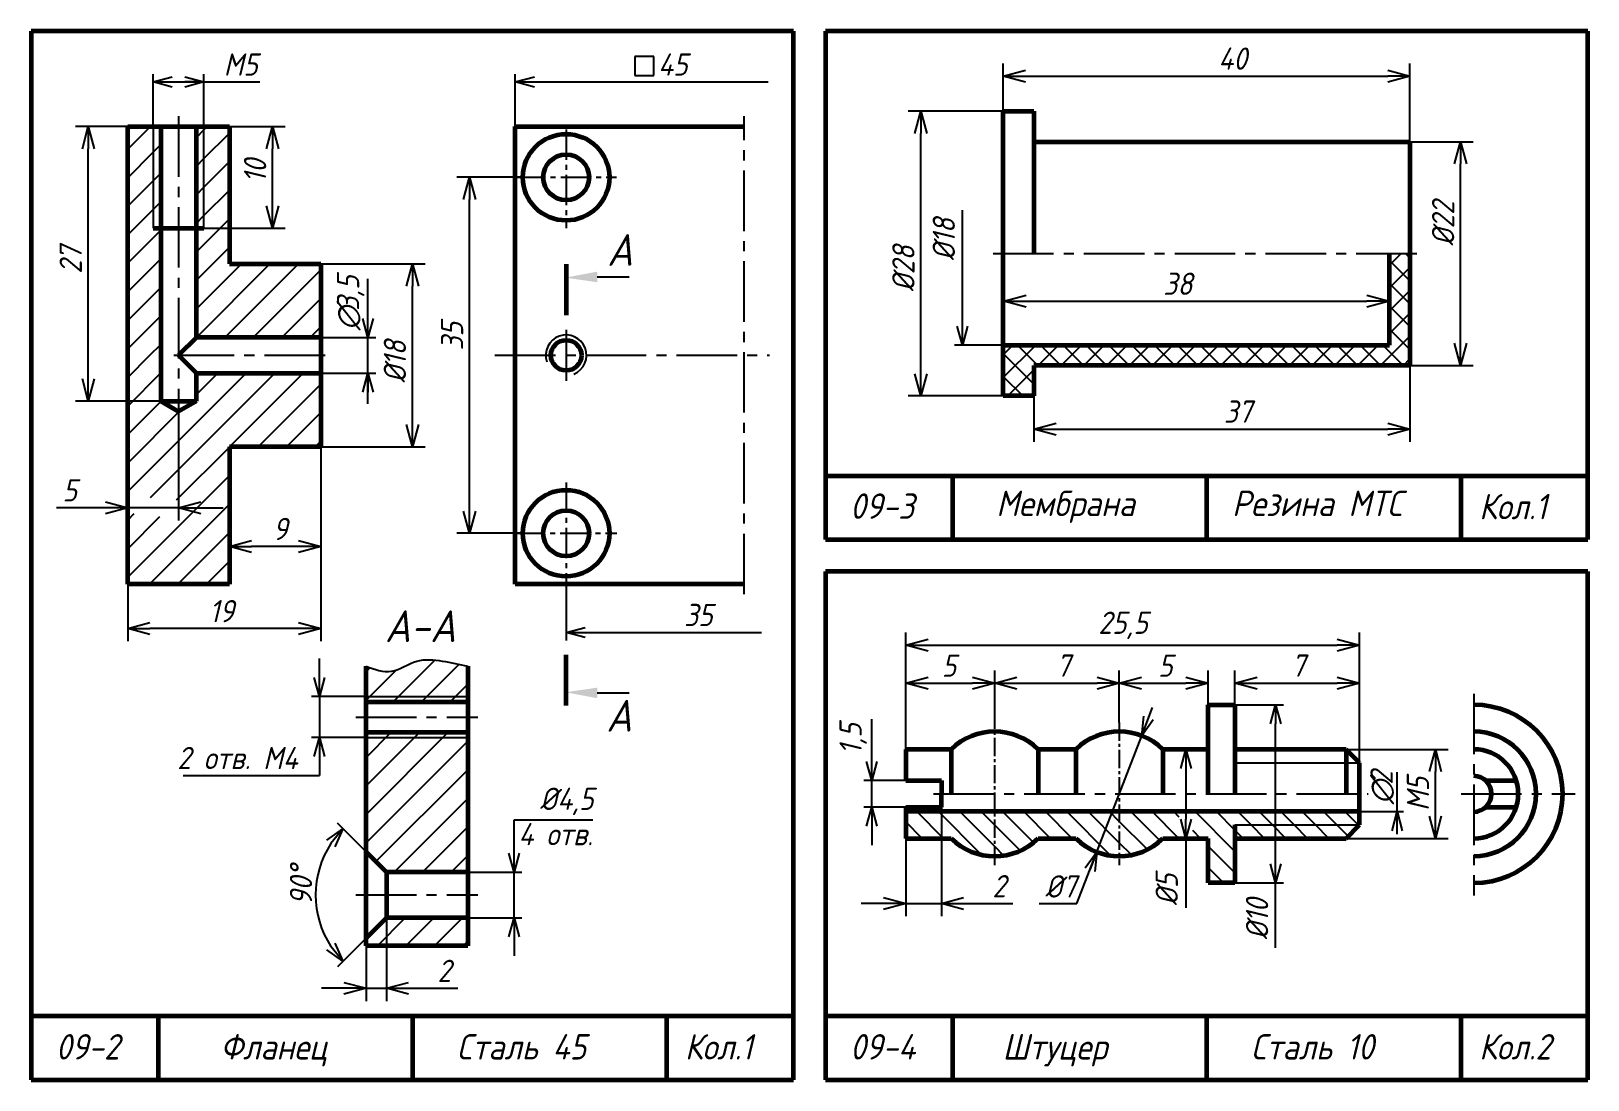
# Model space of a CAD drawing. Header units: millimetres. Extents: x -255 to 513, y 132 to 472.
# Drawn here: x -255 to -10, y 307 to 472 of the extents above; entities that cross this region are included whole.
import ezdxf

# ---------------------------------------------------------------- set-up
doc = ezdxf.new("R2010")
doc.units = ezdxf.units.MM
doc.header["$LTSCALE"] = 0.5
doc.linetypes.add('CENTER2', pattern=[28.575, 19.05, -3.175, 3.175, -3.175])
doc.linetypes.add('осевая2', pattern=[28.575, 19.05, -3.175, 3.175, -3.175])
doc.layers.get('Defpoints').update_dxf_attribs({"color": 5})
doc.styles.get("Standard").update_dxf_attribs({"font": 'isocpeui.ttf', "width": 0.9})
doc.dimstyles.new('Standart 1', dxfattribs={"dimtxt": 3.5, "dimasz": 3.5, "dimexe": 2, "dimexo": 0, "dimgap": 1, "dimtad": 1, "dimtoh": 1, "dimdec": 0, "dimtxsty": 'Standard', "dimblk": 'OPEN30', "dimcen": 2.5, "dimadec": 0, "dimazin": 0, "dimtfac": 1, "dimtdec": 0, "dimtmove": 0, "dimatfit": 3, "dimldrblk": 'DOTSMALL', "dimfxl": 0, "dimarcsym": 0})

# ---------------------------------------------------------------- blocks, each defined once
blk = doc.blocks.new('_Open30')
at = {"color": 0, "linetype": 'ByBlock', "lineweight": -2}
for p, q in [((-1, 0.268), (0, 0)), ((0, 0), (-1, -0.268)), ((0, 0), (-1, 0))]:
    blk.add_line(p, q, dxfattribs=at)
blk = doc.blocks.new('*D50')
at = {"color": 0, "lineweight": -2}
for p, q in [((-199.09, 332.49), (-199.09, 319.4)), ((-202.29, 328.09), (-202.29, 319.4)), ((-205.79, 321.4), (-209.29, 321.4)), ((-202.29, 321.4), (-199.09, 321.4)), ((-195.59, 321.4), (-187.86, 321.4))]:
    blk.add_line(p, q, dxfattribs=at)
at = {"layer": 'Defpoints', "color": 0}
for p in [(-199.09, 332.49), (-202.29, 328.09), (-199.09, 321.4)]:
    blk.add_point(p, dxfattribs=at)
at = {"color": 0, "lineweight": -2, "xscale": 3.5, "yscale": 3.5, "zscale": 3.5}
blk.add_blockref('_Open30', (-202.29, 321.4), dxfattribs=at)
at = {"color": 0, "lineweight": -2, "xscale": 3.5, "yscale": 3.5, "zscale": 3.5, "rotation": 180}
blk.add_blockref('_Open30', (-199.09, 321.4), dxfattribs=at)
at = {"color": 0, "lineweight": -3, "insert": (-189.97, 324.15), "char_height": 3.5, "attachment_point": 5}
blk.add_mtext('2', dxfattribs=at)
blk = doc.blocks.new('_DotSmall')
at = {"color": 0, "linetype": 'ByBlock', "const_width": 0.5}
blk.add_lwpolyline([(-0.0625, 0, 1), (0.0625, 0, 1)], format="xyb", close=True, dxfattribs=at)
blk = doc.blocks.new('*D51')
at = {"color": 0, "lineweight": -2}
for p, q in [((-177.6, 449), (-188, 449)), ((-186, 396.5), (-186, 445.5)), ((-177.6, 393), (-188, 393))]:
    blk.add_line(p, q, dxfattribs=at)
at = {"layer": 'Defpoints', "color": 0}
for p in [(-186, 449), (-177.6, 449), (-177.6, 393)]:
    blk.add_point(p, dxfattribs=at)
at = {"color": 0, "lineweight": -2, "xscale": 3.5, "yscale": 3.5, "zscale": 3.5}
for p, rotation in [((-186, 449), 90), ((-186, 393), 270)]:
    blk.add_blockref('_Open30', p, dxfattribs=dict(at, rotation=rotation))
at = {"color": 0, "lineweight": -3, "insert": (-188.75, 424), "char_height": 3.5, "attachment_point": 5, "rotation": 90}
blk.add_mtext('35', dxfattribs=at)
blk = doc.blocks.new('*D52')
at = {"color": 0, "lineweight": -2}
for p, q in [((-223.8, 457), (-215, 457)), ((-217, 444.5), (-217, 453.5)), ((-228, 441), (-215, 441))]:
    blk.add_line(p, q, dxfattribs=at)
at = {"layer": 'Defpoints', "color": 0}
for p in [(-223.8, 457), (-217, 457), (-228, 441)]:
    blk.add_point(p, dxfattribs=at)
at = {"color": 0, "lineweight": -2, "xscale": 3.5, "yscale": 3.5, "zscale": 3.5}
for p, rotation in [((-217, 457), 90), ((-217, 441), 270)]:
    blk.add_blockref('_Open30', p, dxfattribs=dict(at, rotation=rotation))
at = {"color": 0, "lineweight": -3, "insert": (-219.75, 450), "char_height": 3.5, "attachment_point": 5, "rotation": 90}
blk.add_mtext('10', dxfattribs=at)
blk = doc.blocks.new('*D53')
at = {"color": 0, "lineweight": -2}
for p, q in [((-239.8, 457), (-248, 457)), ((-246, 417.3), (-246, 453.5)), ((-234.6, 413.8), (-248, 413.8))]:
    blk.add_line(p, q, dxfattribs=at)
at = {"layer": 'Defpoints', "color": 0}
for p in [(-246, 457), (-239.8, 457), (-234.6, 413.8)]:
    blk.add_point(p, dxfattribs=at)
at = {"color": 0, "lineweight": -2, "xscale": 3.5, "yscale": 3.5, "zscale": 3.5}
for p, rotation in [((-246, 457), 90), ((-246, 413.8), 270)]:
    blk.add_blockref('_Open30', p, dxfattribs=dict(at, rotation=rotation))
at = {"color": 0, "lineweight": -3, "insert": (-248.77, 436), "char_height": 3.5, "attachment_point": 5, "rotation": 90}
blk.add_mtext('27', dxfattribs=at)
blk = doc.blocks.new('*D54')
at = {"color": 0, "lineweight": -2}
for p, q in [((-209.4, 435.4), (-193, 435.4)), ((-195, 410.1), (-195, 431.9)), ((-209.4, 406.6), (-193, 406.6))]:
    blk.add_line(p, q, dxfattribs=at)
at = {"layer": 'Defpoints', "color": 0}
for p in [(-209.4, 435.4), (-195, 435.4), (-209.4, 406.6)]:
    blk.add_point(p, dxfattribs=at)
at = {"color": 0, "lineweight": -2, "xscale": 3.5, "yscale": 3.5, "zscale": 3.5}
for p, rotation in [((-195, 435.4), 90), ((-195, 406.6), 270)]:
    blk.add_blockref('_Open30', p, dxfattribs=dict(at, rotation=rotation))
at = {"color": 0, "lineweight": -3, "insert": (-197.75, 420), "char_height": 3.5, "attachment_point": 5, "rotation": 90}
blk.add_mtext('%%c18', dxfattribs=at)
blk = doc.blocks.new('*D55')
at = {"color": 0, "lineweight": -2}
for p, q in [((-239.8, 421), (-239.8, 395)), ((-231.8, 410.6), (-231.8, 395)), ((-243.3, 397), (-251.01, 397)), ((-231.8, 397), (-239.8, 397)), ((-228.3, 397), (-224.8, 397))]:
    blk.add_line(p, q, dxfattribs=at)
at = {"layer": 'Defpoints', "color": 0}
for p in [(-239.8, 421), (-231.8, 410.6), (-239.8, 397)]:
    blk.add_point(p, dxfattribs=at)
at = {"color": 0, "lineweight": -2, "xscale": 3.5, "yscale": 3.5, "zscale": 3.5}
blk.add_blockref('_Open30', (-239.8, 397), dxfattribs=at)
at = {"color": 0, "lineweight": -2, "xscale": 3.5, "yscale": 3.5, "zscale": 3.5, "rotation": 180}
blk.add_blockref('_Open30', (-231.8, 397), dxfattribs=at)
at = {"color": 0, "lineweight": -3, "insert": (-248.91, 399.75), "char_height": 3.5, "attachment_point": 5}
blk.add_mtext('5', dxfattribs=at)
blk = doc.blocks.new('*D56')
at = {"color": 0, "lineweight": -2}
for p, q in [((-209.4, 406.6), (-209.4, 388.93)), ((-223.8, 390.93), (-223.8, 392.93)), ((-212.9, 390.93), (-220.3, 390.93))]:
    blk.add_line(p, q, dxfattribs=at)
at = {"layer": 'Defpoints', "color": 0}
for p in [(-209.4, 406.6), (-223.8, 390.93), (-223.8, 390.93)]:
    blk.add_point(p, dxfattribs=at)
at = {"color": 0, "lineweight": -2, "xscale": 3.5, "yscale": 3.5, "zscale": 3.5, "rotation": 180}
blk.add_blockref('_Open30', (-223.8, 390.93), dxfattribs=at)
at = {"color": 0, "lineweight": -2, "xscale": 3.5, "yscale": 3.5, "zscale": 3.5}
blk.add_blockref('_Open30', (-209.4, 390.93), dxfattribs=at)
at = {"color": 0, "lineweight": -3, "insert": (-215.8, 393.68), "char_height": 3.5, "attachment_point": 5}
blk.add_mtext('9', dxfattribs=at)
blk = doc.blocks.new('*D57')
at = {"color": 0, "lineweight": -2}
for p, q in [((-209.4, 395.75), (-209.4, 376)), ((-239.8, 385), (-239.8, 376)), ((-212.9, 378), (-236.3, 378))]:
    blk.add_line(p, q, dxfattribs=at)
at = {"layer": 'Defpoints', "color": 0}
for p in [(-209.4, 395.75), (-239.8, 385), (-239.8, 378)]:
    blk.add_point(p, dxfattribs=at)
at = {"color": 0, "lineweight": -2, "xscale": 3.5, "yscale": 3.5, "zscale": 3.5, "rotation": 180}
blk.add_blockref('_Open30', (-239.8, 378), dxfattribs=at)
at = {"color": 0, "lineweight": -2, "xscale": 3.5, "yscale": 3.5, "zscale": 3.5}
blk.add_blockref('_Open30', (-209.4, 378), dxfattribs=at)
at = {"color": 0, "lineweight": -3, "insert": (-225, 380.75), "char_height": 3.5, "attachment_point": 5}
blk.add_mtext('19', dxfattribs=at)
blk = doc.blocks.new('*D58')
at = {"color": 0, "lineweight": -2}
for p, q in [((-102, 459.4), (-116.97, 459.4)), ((-114.97, 418.1), (-114.97, 455.9)), ((-102, 414.6), (-116.97, 414.6))]:
    blk.add_line(p, q, dxfattribs=at)
at = {"layer": 'Defpoints', "color": 0}
for p in [(-114.97, 459.4), (-102, 459.4), (-102, 414.6)]:
    blk.add_point(p, dxfattribs=at)
at = {"color": 0, "lineweight": -2, "xscale": 3.5, "yscale": 3.5, "zscale": 3.5}
for p, rotation in [((-114.97, 459.4), 90), ((-114.97, 414.6), 270)]:
    blk.add_blockref('_Open30', p, dxfattribs=dict(at, rotation=rotation))
at = {"color": 0, "lineweight": -3, "insert": (-117.72, 434.65), "char_height": 3.5, "attachment_point": 5, "rotation": 90}
blk.add_mtext('%%c28', dxfattribs=at)
blk = doc.blocks.new('*D59')
at = {"color": 0, "lineweight": -2}
for p, q in [((-102, 459.4), (-102, 466.93)), ((-38, 454.6), (-38, 466.93)), ((-98.5, 464.93), (-41.5, 464.93))]:
    blk.add_line(p, q, dxfattribs=at)
at = {"layer": 'Defpoints', "color": 0}
for p in [(-38, 464.93), (-102, 459.4), (-38, 454.6)]:
    blk.add_point(p, dxfattribs=at)
at = {"color": 0, "lineweight": -2, "xscale": 3.5, "yscale": 3.5, "zscale": 3.5, "rotation": 180}
blk.add_blockref('_Open30', (-102, 464.93), dxfattribs=at)
at = {"color": 0, "lineweight": -2, "xscale": 3.5, "yscale": 3.5, "zscale": 3.5}
blk.add_blockref('_Open30', (-38, 464.93), dxfattribs=at)
at = {"color": 0, "lineweight": -3, "insert": (-65.9, 467.68), "char_height": 3.5, "attachment_point": 5}
blk.add_mtext('40', dxfattribs=at)
blk = doc.blocks.new('*D60')
at = {"color": 0, "lineweight": -2}
for p, q in [((-38, 454.6), (-28.03, 454.6)), ((-30.03, 422.9), (-30.03, 451.1)), ((-38, 419.4), (-28.03, 419.4))]:
    blk.add_line(p, q, dxfattribs=at)
at = {"layer": 'Defpoints', "color": 0}
for p in [(-38, 454.6), (-30.03, 454.6), (-38, 419.4)]:
    blk.add_point(p, dxfattribs=at)
at = {"color": 0, "lineweight": -2, "xscale": 3.5, "yscale": 3.5, "zscale": 3.5}
for p, rotation in [((-30.03, 454.6), 90), ((-30.03, 419.4), 270)]:
    blk.add_blockref('_Open30', p, dxfattribs=dict(at, rotation=rotation))
at = {"color": 0, "lineweight": -3, "insert": (-32.78, 441.74), "char_height": 3.5, "attachment_point": 5, "rotation": 90}
blk.add_mtext('%%c22', dxfattribs=at)
blk = doc.blocks.new('*D61')
at = {"color": 0, "lineweight": -2}
for p, q in [((-101.9, 430.35), (-101.9, 427.51)), ((-98.4, 429.51), (-44.79, 429.51)), ((-41.29, 430.35), (-41.29, 427.51))]:
    blk.add_line(p, q, dxfattribs=at)
at = {"layer": 'Defpoints', "color": 0}
for p in [(-101.9, 430.35), (-41.29, 430.35), (-41.29, 429.51)]:
    blk.add_point(p, dxfattribs=at)
at = {"color": 0, "lineweight": -2, "xscale": 3.5, "yscale": 3.5, "zscale": 3.5, "rotation": 180}
blk.add_blockref('_Open30', (-101.9, 429.51), dxfattribs=at)
at = {"color": 0, "lineweight": -2, "xscale": 3.5, "yscale": 3.5, "zscale": 3.5}
blk.add_blockref('_Open30', (-41.29, 429.51), dxfattribs=at)
at = {"color": 0, "lineweight": -3, "insert": (-74.52, 432.26), "char_height": 3.5, "attachment_point": 5}
blk.add_mtext('38', dxfattribs=at)
blk = doc.blocks.new('*D62')
at = {"color": 0, "lineweight": -2}
for p, q in [((-38, 419.4), (-38, 407.37)), ((-97.2, 414.6), (-97.2, 407.37)), ((-93.7, 409.37), (-41.5, 409.37))]:
    blk.add_line(p, q, dxfattribs=at)
at = {"layer": 'Defpoints', "color": 0}
for p in [(-38, 419.4), (-97.2, 414.6), (-38, 409.37)]:
    blk.add_point(p, dxfattribs=at)
at = {"color": 0, "lineweight": -2, "xscale": 3.5, "yscale": 3.5, "zscale": 3.5, "rotation": 180}
blk.add_blockref('_Open30', (-97.2, 409.37), dxfattribs=at)
at = {"color": 0, "lineweight": -2, "xscale": 3.5, "yscale": 3.5, "zscale": 3.5}
blk.add_blockref('_Open30', (-38, 409.37), dxfattribs=at)
at = {"color": 0, "lineweight": -3, "insert": (-65.07, 412.14), "char_height": 3.5, "attachment_point": 5}
blk.add_mtext('37', dxfattribs=at)
blk = doc.blocks.new('*D63')
at = {"color": 0, "lineweight": -2}
for p, q in [((-117.35, 359), (-117.35, 371.41)), ((-103.35, 363.2), (-103.35, 371.41)), ((-113.85, 369.41), (-106.85, 369.41))]:
    blk.add_line(p, q, dxfattribs=at)
at = {"layer": 'Defpoints', "color": 0}
for p in [(-103.35, 369.41), (-103.35, 363.2), (-117.35, 359)]:
    blk.add_point(p, dxfattribs=at)
at = {"color": 0, "lineweight": -2, "xscale": 3.5, "yscale": 3.5, "zscale": 3.5, "rotation": 180}
blk.add_blockref('_Open30', (-117.35, 369.41), dxfattribs=at)
at = {"color": 0, "lineweight": -2, "xscale": 3.5, "yscale": 3.5, "zscale": 3.5}
blk.add_blockref('_Open30', (-103.35, 369.41), dxfattribs=at)
at = {"color": 0, "lineweight": -3, "insert": (-110.55, 372.16), "char_height": 3.5, "attachment_point": 5}
blk.add_mtext('5', dxfattribs=at)
blk = doc.blocks.new('*D64')
at = {"color": 0, "lineweight": -2}
for p, q in [((-103.35, 369.41), (-103.35, 371.41)), ((-83.75, 363.2), (-83.75, 371.41)), ((-99.85, 369.41), (-87.25, 369.41))]:
    blk.add_line(p, q, dxfattribs=at)
at = {"layer": 'Defpoints', "color": 0}
for p in [(-103.35, 369.41), (-83.75, 369.41), (-83.75, 363.2)]:
    blk.add_point(p, dxfattribs=at)
at = {"color": 0, "lineweight": -2, "xscale": 3.5, "yscale": 3.5, "zscale": 3.5, "rotation": 180}
blk.add_blockref('_Open30', (-103.35, 369.41), dxfattribs=at)
at = {"color": 0, "lineweight": -2, "xscale": 3.5, "yscale": 3.5, "zscale": 3.5}
blk.add_blockref('_Open30', (-83.75, 369.41), dxfattribs=at)
at = {"color": 0, "lineweight": -3, "insert": (-92.55, 372.18), "char_height": 3.5, "attachment_point": 5}
blk.add_mtext('7', dxfattribs=at)
blk = doc.blocks.new('*D65')
at = {"color": 0, "lineweight": -2}
for p, q in [((-83.75, 369.41), (-83.75, 371.41)), ((-69.75, 366), (-69.75, 371.41)), ((-80.25, 369.41), (-73.25, 369.41))]:
    blk.add_line(p, q, dxfattribs=at)
at = {"layer": 'Defpoints', "color": 0}
for p in [(-83.75, 369.41), (-69.75, 369.41), (-69.75, 366)]:
    blk.add_point(p, dxfattribs=at)
at = {"color": 0, "lineweight": -2, "xscale": 3.5, "yscale": 3.5, "zscale": 3.5, "rotation": 180}
blk.add_blockref('_Open30', (-83.75, 369.41), dxfattribs=at)
at = {"color": 0, "lineweight": -2, "xscale": 3.5, "yscale": 3.5, "zscale": 3.5}
blk.add_blockref('_Open30', (-69.75, 369.41), dxfattribs=at)
at = {"color": 0, "lineweight": -3, "insert": (-76.49, 372.16), "char_height": 3.5, "attachment_point": 5}
blk.add_mtext('5', dxfattribs=at)
blk = doc.blocks.new('*D66')
at = {"color": 0, "lineweight": -2}
for p, q in [((-111.75, 349.9), (-111.75, 332.73)), ((-117.35, 345), (-117.35, 332.73)), ((-120.85, 334.73), (-124.35, 334.73)), ((-117.35, 334.73), (-111.75, 334.73)), ((-108.25, 334.73), (-100.52, 334.73))]:
    blk.add_line(p, q, dxfattribs=at)
at = {"layer": 'Defpoints', "color": 0}
for p in [(-111.75, 349.9), (-117.35, 345), (-111.75, 334.73)]:
    blk.add_point(p, dxfattribs=at)
at = {"color": 0, "lineweight": -2, "xscale": 3.5, "yscale": 3.5, "zscale": 3.5}
blk.add_blockref('_Open30', (-117.35, 334.73), dxfattribs=at)
at = {"color": 0, "lineweight": -2, "xscale": 3.5, "yscale": 3.5, "zscale": 3.5, "rotation": 180}
blk.add_blockref('_Open30', (-111.75, 334.73), dxfattribs=at)
at = {"color": 0, "lineweight": -3, "insert": (-102.64, 337.48), "char_height": 3.5, "attachment_point": 5}
blk.add_mtext('2', dxfattribs=at)
blk = doc.blocks.new('*D67')
at = {"color": 0, "lineweight": -2}
for p, q in [((-117.35, 370.66), (-117.35, 377.41)), ((-45.95, 356.9), (-45.95, 377.41)), ((-113.85, 375.41), (-49.45, 375.41))]:
    blk.add_line(p, q, dxfattribs=at)
at = {"layer": 'Defpoints', "color": 0}
for p in [(-45.95, 375.41), (-117.35, 370.66), (-45.95, 356.9)]:
    blk.add_point(p, dxfattribs=at)
at = {"color": 0, "lineweight": -2, "xscale": 3.5, "yscale": 3.5, "zscale": 3.5, "rotation": 180}
blk.add_blockref('_Open30', (-117.35, 375.41), dxfattribs=at)
at = {"color": 0, "lineweight": -2, "xscale": 3.5, "yscale": 3.5, "zscale": 3.5}
blk.add_blockref('_Open30', (-45.95, 375.41), dxfattribs=at)
at = {"color": 0, "lineweight": -3, "insert": (-83.14, 378.51), "char_height": 3.5, "attachment_point": 5}
blk.add_mtext('25,5', dxfattribs=at)
blk = doc.blocks.new('*D68')
at = {"color": 0, "lineweight": -2}
for p, q in [((-65.55, 366), (-65.55, 371.41)), ((-45.95, 356.9), (-45.95, 371.41)), ((-62.05, 369.41), (-49.45, 369.41))]:
    blk.add_line(p, q, dxfattribs=at)
at = {"layer": 'Defpoints', "color": 0}
for p in [(-45.95, 369.41), (-65.55, 366), (-45.95, 356.9)]:
    blk.add_point(p, dxfattribs=at)
at = {"color": 0, "lineweight": -2, "xscale": 3.5, "yscale": 3.5, "zscale": 3.5, "rotation": 180}
blk.add_blockref('_Open30', (-65.55, 369.41), dxfattribs=at)
at = {"color": 0, "lineweight": -2, "xscale": 3.5, "yscale": 3.5, "zscale": 3.5}
blk.add_blockref('_Open30', (-45.95, 369.41), dxfattribs=at)
at = {"color": 0, "lineweight": -3, "insert": (-55.57, 372.18), "char_height": 3.5, "attachment_point": 5}
blk.add_mtext('7', dxfattribs=at)
blk = doc.blocks.new('*D69')
at = {"color": 0, "lineweight": -2}
for p, q in [((-48.05, 359), (-32, 359)), ((-34, 348.5), (-34, 355.5)), ((-48.05, 345), (-32, 345))]:
    blk.add_line(p, q, dxfattribs=at)
at = {"layer": 'Defpoints', "color": 0}
for p in [(-48.05, 359), (-34, 359), (-48.05, 345)]:
    blk.add_point(p, dxfattribs=at)
at = {"color": 0, "lineweight": -2, "xscale": 3.5, "yscale": 3.5, "zscale": 3.5}
for p, rotation in [((-34, 359), 90), ((-34, 345), 270)]:
    blk.add_blockref('_Open30', p, dxfattribs=dict(at, rotation=rotation))
at = {"color": 0, "lineweight": -3, "insert": (-36.75, 352), "char_height": 3.5, "attachment_point": 5, "rotation": 90}
blk.add_mtext('M5', dxfattribs=at)

msp = doc.modelspace()

# ---------------------------------------------------------------- hatches: boundary and pattern name
at = {"lineweight": -3}
h = msp.add_hatch(dxfattribs=at)
h.set_pattern_fill('ANSI37', scale=0.8, style=0)
h.set_pattern_definition([(45, (-242, 317), (-1.79605, 1.79605), []), (135, (-242, 317), (-1.79605, -1.79605), [])])
h.paths.add_polyline_path([(-38, 437), (-41.2, 437), (-41.2, 422.6), (-102, 422.6), (-102, 414.6), (-97.2, 414.6), (-97.2, 419.4), (-38, 419.4)])
h = msp.add_hatch(dxfattribs=at)
h.set_pattern_fill('ANSI31', style=0)
h.set_pattern_definition([(45, (-279.5674, 284.9548), (-2.245064, 2.245064), [])])
edge = h.paths.add_edge_path()
edge.add_spline(control_points=[(-186.29, 372.09), (-187.61, 372.38), (-190.22, 372.95), (-194.5, 373.41), (-198.14, 370.56), (-200.93, 371.59), (-202.29, 372.09)], knot_values=[0, 0, 0, 0, 4.079216, 8.079216, 12.387347, 16.466563, 16.466563, 16.466563, 16.466563], degree=3, periodic=0)
edge.add_line((-202.29, 372.09), (-202.29, 367.29))
edge.add_line((-202.29, 367.29), (-186.29, 367.29))
edge.add_line((-186.29, 367.29), (-186.29, 372.09))
h.paths.add_polyline_path([(-186.29, 366.49), (-186.29, 367.29), (-202.29, 367.29), (-202.29, 366.49)])
h.paths.add_polyline_path([(-186.29, 360.89), (-186.29, 361.69), (-202.29, 361.69), (-202.29, 360.89)])
h.paths.add_polyline_path([(-202.29, 342.89), (-199.09, 339.69), (-186.29, 339.69), (-186.29, 360.89), (-202.29, 360.89)])
h.paths.add_polyline_path([(-186.29, 328.09), (-186.29, 332.49), (-199.09, 332.49), (-202.29, 329.29), (-202.29, 328.09)])

# ---------------------------------------------------------------- linework, layer by layer
at = {"color": 7, "lineweight": 60}
for p, q in [((-135, 472), (-255, 472)), ((-255, 472), (-255, 307)), ((-135, 307), (-135, 472)), ((-10, 472), (-130, 472)), ((-130, 472), (-130, 392)), ((-10, 392), (-10, 472)), ((-102, 414.6), (-102, 459.4)), ((-102, 459.4), (-97.2, 459.4)), ((-97.2, 459.4), (-97.2, 437)), ((-239.8, 421), (-239.8, 457)), ((-239.8, 457), (-231.8, 457)), ((-234.6, 457), (-234.6, 413.8)), ((-231.8, 457), (-223.8, 457)), ((-229, 423.8), (-229, 457)), ((-223.8, 457), (-223.8, 435.4)), ((-178.8, 385), (-178.8, 457)), ((-178.8, 457), (-142.8, 457)), ((-97.2, 454.6), (-38, 454.6)), ((-38, 454.6), (-38, 419.4)), ((-235.8, 441), (-227.8, 441)), ((-41.2, 422.6), (-41.2, 437)), ((-223.8, 435.4), (-209.4, 435.4)), ((-209.4, 435.4), (-209.4, 406.6)), ((-170.8, 435.32), (-170.8, 427.32)), ((-229, 423.8), (-231.8, 421)), ((-209.4, 423.8), (-229, 423.8)), ((-102, 422.6), (-41.2, 422.6)), ((-239.8, 385), (-239.8, 421)), ((-231.8, 421), (-229, 418.2)), ((-38, 419.4), (-97.2, 419.4)), ((-97.2, 419.4), (-97.2, 414.6)), ((-229, 413.8), (-229, 418.2)), ((-229, 418.2), (-209.4, 418.2)), ((-97.2, 414.6), (-102, 414.6)), ((-234.6, 413.8), (-229, 413.8)), ((-234.6, 413.8), (-231.8, 412.18)), ((-229, 413.8), (-231.8, 412.18)), ((-209.4, 406.6), (-223.8, 406.6)), ((-223.8, 406.6), (-223.8, 385)), ((-10, 402), (-130, 402)), ((-110, 402), (-110, 392)), ((-70, 402), (-70, 392)), ((-30, 402), (-30, 392)), ((-130, 392), (-10, 392)), ((-223.8, 385), (-239.8, 385)), ((-142.8, 385), (-178.8, 385)), ((-10, 387), (-130, 387)), ((-130, 387), (-130, 307)), ((-10, 307), (-10, 387)), ((-170.8, 365.88), (-170.8, 373.89)), ((-202.29, 328.09), (-202.29, 372.09)), ((-186.29, 372.09), (-186.29, 328.09)), ((-202.29, 366.49), (-186.29, 366.49)), ((-69.75, 366), (-65.55, 366)), ((-69.75, 352), (-69.75, 366)), ((-65.55, 366), (-65.55, 352)), ((-202.29, 361.69), (-186.29, 361.69)), ((-117.35, 359), (-117.35, 354.1)), ((-110.21, 359), (-117.35, 359)), ((-110.21, 359), (-110.21, 352)), ((-90.61, 359), (-96.49, 359)), ((-96.49, 359), (-96.49, 352)), ((-90.61, 359), (-90.61, 352)), ((-69.75, 359), (-76.89, 359)), ((-76.89, 359), (-76.89, 352)), ((-48.05, 359), (-65.55, 359)), ((-45.95, 356.9), (-48.05, 359)), ((-48.05, 359), (-48.05, 352)), ((-45.95, 347.1), (-45.95, 356.9)), ((-117.35, 354.1), (-111.75, 354.1)), ((-111.75, 354.1), (-111.75, 352)), ((-26.09, 354.1), (-21.28, 354.1)), ((-111.75, 349.9), (-111.75, 352)), ((-117.35, 349.9), (-111.75, 349.9)), ((-117.35, 349.9), (-117.35, 345)), ((-45.95, 349.2), (-117.35, 349.2)), ((-26.09, 349.9), (-21.28, 349.9)), ((-65.55, 347.1), (-65.55, 338)), ((-48.05, 345), (-45.95, 347.1)), ((-117.35, 345), (-110.21, 345)), ((-96.49, 345), (-90.61, 345)), ((-76.89, 345), (-69.75, 345)), ((-69.75, 338), (-69.75, 345)), ((-65.55, 345), (-48.05, 345)), ((-199.09, 339.69), (-202.29, 342.89)), ((-186.29, 339.69), (-199.09, 339.69)), ((-199.09, 339.69), (-199.09, 332.49)), ((-65.55, 338), (-69.75, 338)), ((-199.09, 332.49), (-202.29, 329.29)), ((-186.29, 332.49), (-199.09, 332.49)), ((-186.29, 328.09), (-202.29, 328.09)), ((-135, 317), (-255, 317)), ((-255, 317), (-255, 307)), ((-235, 317), (-235, 307)), ((-195, 317), (-195, 307)), ((-155, 317), (-155, 307)), ((-10, 317), (-130, 317)), ((-130, 317), (-130, 307)), ((-110, 317), (-110, 307)), ((-70, 317), (-70, 307)), ((-30, 317), (-30, 307)), ((-255, 307), (-135, 307)), ((-130, 307), (-10, 307))]:
    msp.add_line(p, q, dxfattribs=at)
at = {"color": 7, "lineweight": -3}
for p, q in [((-160, 468), (-160, 465)), ((-157, 468), (-160, 468)), ((-157, 465), (-157, 468)), ((-235.8, 457), (-235.8, 465.25)), ((-232.8, 464), (-219, 464)), ((-227.8, 457), (-227.8, 465.25)), ((-178.8, 457), (-178.8, 465.25)), ((-175.8, 464), (-139, 464)), ((-160, 465), (-157, 465)), ((-239.8, 453.43), (-236.23, 457)), ((-235.8, 457), (-235.8, 441)), ((-229, 455.25), (-227.8, 456.45)), ((-227.8, 441), (-227.8, 457)), ((-227.8, 456.45), (-227.25, 457)), ((-227.8, 451.96), (-223.8, 455.96)), ((-235.8, 452.94), (-234.6, 454.14)), ((-239.8, 448.94), (-235.8, 452.94)), ((-229, 450.76), (-227.8, 451.96)), ((-227.8, 447.47), (-223.8, 451.47)), ((-239.8, 444.45), (-235.8, 448.45)), ((-235.8, 448.45), (-234.6, 449.65)), ((-229, 446.27), (-227.8, 447.47)), ((-227.8, 442.98), (-223.8, 446.98)), ((-239.8, 439.96), (-235.8, 443.96)), ((-235.8, 443.96), (-234.6, 445.16)), ((-108.44, 425.6), (-108.44, 443.82)), ((-229, 441.78), (-227.8, 442.98)), ((-229, 437.29), (-223.8, 442.49)), ((-239.8, 435.47), (-234.6, 440.67)), ((-239.8, 430.98), (-234.6, 436.18)), ((-229, 432.8), (-223.8, 438)), ((-229, 428.31), (-221.91, 435.4)), ((-229, 423.82), (-217.42, 435.4)), ((-224.53, 423.8), (-212.93, 435.4)), ((-220.04, 423.8), (-209.4, 434.44)), ((-239.8, 426.49), (-234.6, 431.69)), ((-202, 413.37), (-202, 433.04)), ((-165.9, 433.32), (-160.9, 433.32)), ((-215.55, 423.8), (-209.4, 429.95)), ((-239.8, 422), (-234.6, 427.2)), ((-211.06, 423.8), (-209.4, 425.46)), ((-236.31, 421), (-234.6, 422.71)), ((-209.4, 423.8), (-200.75, 423.8)), ((-102, 422.6), (-109.69, 422.6)), ((-239.8, 417.51), (-236.31, 421)), ((-239.8, 413.02), (-234.6, 418.22)), ((-239.8, 399.55), (-221.15, 418.2)), ((-236.24, 398.63), (-216.66, 418.2)), ((-229, 414.84), (-225.64, 418.2)), ((-223.77, 406.6), (-212.17, 418.2)), ((-209.4, 418.2), (-200.75, 418.2)), ((-219.28, 406.6), (-209.4, 416.48)), ((-239.8, 408.53), (-234.56, 413.78)), ((-239.8, 404.04), (-231.47, 412.38)), ((-214.79, 406.6), (-209.4, 411.99)), ((-210.3, 406.6), (-209.4, 407.5)), ((-232.13, 398.24), (-223.8, 406.57)), ((-239.8, 386.08), (-223.8, 402.08)), ((-130, 402), (-130, 392)), ((-236.39, 385), (-223.8, 397.59)), ((-239.8, 395.06), (-238.77, 396.09)), ((-239.8, 390.57), (-234.74, 395.63)), ((-231.9, 385), (-223.8, 393.1)), ((-227.41, 385), (-223.8, 388.61)), ((-170.8, 385), (-170.8, 376.14)), ((-167.8, 377.39), (-140.07, 377.39)), ((-209.63, 370.29), (-209.63, 373.29)), ((-165.9, 367.88), (-160.9, 367.88)), ((-202.29, 367.29), (-210.88, 367.29)), ((-209.63, 367.29), (-209.63, 360.89)), ((-202.29, 367.29), (-186.29, 367.29)), ((-65.55, 366), (-57.89, 366)), ((-122.71, 357.1), (-122.71, 363.74)), ((-59.14, 341), (-59.14, 363)), ((-45.95, 356.9), (-45.95, 364.85)), ((-202.29, 360.89), (-210.88, 360.89)), ((-202.29, 360.89), (-186.29, 360.89)), ((-90.42, 334.73), (-80.22, 361.14)), ((-209.63, 357.89), (-209.63, 354.89)), ((-73.25, 356), (-73.25, 348)), ((-65.55, 356.9), (-45.95, 356.9)), ((-40, 345.66), (-40, 355.4)), ((-231.05, 354.89), (-209.63, 354.89)), ((-117.35, 354.1), (-123.96, 354.1)), ((-122.71, 349.9), (-122.71, 354.1)), ((-179, 332.49), (-179, 347.9)), ((-179, 347.9), (-166.6, 347.9)), ((-117.35, 349.9), (-123.96, 349.9)), ((-111.39, 345), (-115.59, 349.2)), ((-105.45, 342.43), (-112.22, 349.2)), ((-103.35, 343.7), (-108.85, 349.2)), ((-103.35, 347.07), (-105.49, 349.2)), ((-97.25, 344.33), (-102.12, 349.2)), ((-94.55, 345), (-98.75, 349.2)), ((-91.18, 345), (-95.38, 349.2)), ((-85.11, 342.29), (-92.02, 349.2)), ((-83.75, 344.3), (-88.65, 349.2)), ((-83.75, 347.67), (-85.28, 349.2)), ((-77.32, 344.61), (-81.91, 349.2)), ((-74.35, 345), (-78.55, 349.2)), ((-74.33, 348.35), (-75.18, 349.2)), ((-65.55, 342.94), (-71.81, 349.2)), ((-65.55, 346.31), (-68.44, 349.2)), ((-62.98, 347.1), (-65.08, 349.2)), ((-59.61, 347.1), (-61.71, 349.2)), ((-56.24, 347.1), (-58.34, 349.2)), ((-52.87, 347.1), (-54.97, 349.2)), ((-49.51, 347.1), (-51.61, 349.2)), ((-46.14, 347.1), (-48.24, 349.2)), ((-45.95, 349.2), (-39, 349.2)), ((-202.29, 342.89), (-206.8, 347.4)), ((-122.71, 346.9), (-122.71, 343.9)), ((-114.76, 345), (-117.35, 347.6)), ((-99.34, 343.06), (-103.35, 347.07)), ((-79.33, 343.25), (-83.75, 347.67)), ((-70.98, 345), (-72.19, 346.21)), ((-65.55, 347.1), (-45.95, 347.1)), ((-64.24, 345), (-65.55, 346.31)), ((-60.88, 345), (-62.98, 347.1)), ((-57.51, 345), (-59.61, 347.1)), ((-54.14, 345), (-56.24, 347.1)), ((-50.77, 345), (-52.87, 347.1)), ((-47.73, 345.32), (-49.51, 347.1)), ((-46.05, 347.01), (-46.14, 347.1)), ((-101.95, 342.3), (-103.35, 343.7)), ((-81.84, 342.39), (-83.75, 344.3)), ((-73.25, 345), (-73.25, 334.07)), ((-65.55, 339.58), (-69.75, 343.78)), ((-186.29, 339.69), (-177.75, 339.69)), ((-67.35, 338), (-69.75, 340.41)), ((-65.55, 338), (-57.89, 338)), ((-59.14, 327.77), (-59.14, 338)), ((-96.36, 334.73), (-90.42, 334.73)), ((-186.29, 332.49), (-177.75, 332.49)), ((-202.29, 329.29), (-206.8, 324.78)), ((-179, 329.49), (-179, 326.49))]:
    msp.add_line(p, q, dxfattribs=at)
at = {"color": 7, "linetype": 'осевая2', "lineweight": -3}
for p, q in [((-231.8, 458.6), (-231.8, 410.6)), ((-142.8, 383.4), (-142.8, 458.6)), ((-103.6, 437), (-36.4, 437)), ((-232.56, 421), (-207.8, 421)), ((-182, 421), (-138.8, 421)), ((-27.95, 367.76), (-27.95, 336)), ((-203.89, 364.09), (-184.69, 364.09)), ((-112.98, 352), (-44.59, 352)), ((-29.95, 352), (-12, 352)), ((-203.89, 336.09), (-184.69, 336.09))]:
    msp.add_line(p, q, dxfattribs=at)
at = {"color": 7, "linetype": 'CENTER2', "lineweight": -3, "ltscale": 0.5}
for p, q in [((-170.8, 456.53), (-170.8, 441)), ((-178.8, 449), (-162.88, 449)), ((-170.8, 401), (-170.8, 385)), ((-178.89, 393), (-162.8, 393))]:
    msp.add_line(p, q, dxfattribs=at)
at = {"color": 7, "linetype": 'CENTER2', "lineweight": -3}
msp.add_line((-170.8, 425), (-170.8, 417), dxfattribs=at)
at = {"color": 7, "linetype": 'ByBlock', "lineweight": -3}
for p, q in [((-80.22, 361.14), (-78.5, 365.61)), ((-80.22, 361.14), (-79.89, 364.23)), ((-78.39, 363.65), (-80.22, 361.14)), ((-40.8, 346.2), (-40, 349.2)), ((-40, 349.2), (-39.2, 346.2))]:
    msp.add_line(p, q, dxfattribs=at)
at = {"color": 7, "linetype": 'CENTER2', "lineweight": -3, "ltscale": 0.3}
for p, q in [((-103.35, 340.8), (-103.35, 363.2)), ((-83.75, 363.2), (-83.75, 340.8))]:
    msp.add_line(p, q, dxfattribs=at)
at = {"color": 7, "lineweight": 60}
for centre, radius in [((-170.8, 449), 6.8), ((-170.8, 449), 3.6), ((-170.8, 421), 2.4), ((-170.8, 393), 6.8), ((-170.8, 393), 3.6)]:
    msp.add_circle(centre, radius, dxfattribs=at)
at = {"color": 7, "lineweight": -3}
for centre, radius, start, end in [((-170.8, 421), 3.2, 292.5868, 198.515), ((-195.49, 336.09), 14.75, 146.677, 213.323)]:
    msp.add_arc(centre, radius, start, end, dxfattribs=at)
at = {"color": 7, "lineweight": 60}
for centre, radius, start, end in [((-27.95, 352), 14, 270, 90), ((-103.35, 352), 9.8, 45.5847, 134.4153), ((-83.75, 352), 9.8, 45.5847, 134.4153), ((-27.95, 352), 9.8, 270, 90), ((-27.95, 352), 7, 270, 90), ((-27.95, 352), 2.81, 270, 90), ((-103.35, 352), 9.8, 225.5847, 314.4153), ((-83.75, 352), 9.8, 225.5847, 314.4153)]:
    msp.add_arc(centre, radius, start, end, dxfattribs=at)
at = {"color": 7, "lineweight": -3}
msp.add_spline([(-202.29, 372.09), (-198.29, 371.29), (-194.29, 372.89), (-190.29, 372.89), (-186.29, 372.09)], degree=3, dxfattribs=at)
for points in [[(-165.88, 432.49), (-165.92, 434.16), (-170.9, 433.22)], [(-165.88, 368.71), (-165.92, 367.05), (-170.9, 367.98)]]:
    msp.add_solid(points, dxfattribs=at)

# ---------------------------------------------------------------- block references
at = {"color": 7, "lineweight": -3, "yscale": 3, "zscale": 3}
for p, xscale, rotation in [((-235.8, 464), 3, 180), ((-178.8, 464), 3, 180), ((-202, 423.8), 3, 270), ((-108.44, 422.6), 3, 270), ((-202, 418.2), 3, 90), ((-170.8, 377.39), 3, 180), ((-209.63, 367.29), 3, 270), ((-59.14, 366), 3, 90), ((-209.63, 360.89), 3, 90), ((-73.25, 359), 3, 90), ((-122.71, 354.1), 3, 270), ((-122.71, 349.9), 3, 90), ((-73.25, 345), 3, 270), ((-205.92, 346.51), 3.000000000000007, 50.8385100824287), ((-87.28, 342.86), 2.999999999999943, 68.88650499395489), ((-179, 339.69), 3, 270), ((-59.14, 338), 3, 270), ((-179, 332.49), 3, 90), ((-205.92, 325.66), 3.000000000000007, 309.1614899175713)]:
    msp.add_blockref('_Open30', p, dxfattribs=dict(at, xscale=xscale, rotation=rotation))
at = {"color": 7, "lineweight": -3, "xscale": 3, "yscale": 3, "zscale": 3}
msp.add_blockref('_Open30', (-227.8, 464), dxfattribs=at)

# ---------------------------------------------------------------- texts
at = {"color": 7, "lineweight": -3, "width": 0.9}
for s, height, p in [('А', 5, (-164.34, 435.07)), ('Мембрана', 4, (-103.11, 395.7)), ('Резина МТС', 4, (-66, 395.7)), ('09-3', 4, (-126.11, 395.27)), ('Кол.1', 4, (-27.11, 395.2)), ('А-А', 5, (-199.32, 375.87)), ('А', 5, (-164.48, 361.79)), ('2 отв. М4', 3.5, (-232, 355.89)), ('4 отв.', 3.5, (-178.3, 343.91))]:
    msp.add_text(s, height=height, dxfattribs=at).set_placement(p)
for s, p in [('3,5', (-203.37, 428)), ('∅', (-203.37, 424.92)), ('2', (-40.72, 353.45)), ('∅', (-40.72, 350.37)), ('%%c5', (-74.53, 334.43))]:
    msp.add_text(s, height=3.5, rotation=90, dxfattribs=at).set_placement(p)
at = {"color": 7, "width": 0.9}
for s, p in [('09-2', (-251.11, 310.2)), ('Фланец', (-225.22, 310.2)), ('Сталь 45', (-188, 310.2)), ('Кол.1', (-152.11, 310.2)), ('09-4', (-126.11, 310.2)), ('Штуцер', (-102.11, 310.2)), ('Сталь 10', (-63, 310.2)), ('Кол.2', (-27.11, 310.2))]:
    msp.add_text(s, height=4, dxfattribs=at).set_placement(p)
at = {"color": 7, "lineweight": -3, "char_height": 3.5, "attachment_point": 5}
for s, insert in [('M5', (-222, 466.75)), ('45', (-154, 466.75)), ('35', (-149.98, 380.14)), ('%%c4,5', (-170.7, 350.81)), ('%%c7', (-92.94, 337.43))]:
    msp.add_mtext(s, dxfattribs=dict(at, insert=insert))
at = {"color": 7, "lineweight": -3, "char_height": 3.5, "attachment_point": 5, "rotation": 90}
for s, insert in [('%%c18', (-111.36, 439.24)), ('1,5', (-125.63, 360.66)), ('90°', (-212.53, 337.6)), ('%%c10', (-62.06, 332.3))]:
    msp.add_mtext(s, dxfattribs=dict(at, insert=insert))

# ---------------------------------------------------------------- dimensions: what is measured, and where the dimension line sits
at = {"color": 7, "lineweight": -3}
for base, p1, p2, text, picture, middle in [((-38, 464.93), (-102, 459.4), (-38, 454.6), '40', '*D59', (-65.9, 464.93)), ((-41.29, 429.51), (-101.9, 430.35), (-41.29, 430.35), '38', '*D61', (-74.52, 429.51)), ((-239.8, 397), (-231.8, 410.6), (-239.8, 421), '5', '*D55', (-248.91, 397)), ((-38, 409.37), (-97.2, 414.6), (-38, 419.4), '37', '*D62', (-65.07, 409.37)), ((-223.8, 390.93), (-209.4, 406.6), (-223.8, 390.93), '9', '*D56', (-215.8, 390.93)), ((-239.8, 378), (-209.4, 395.75), (-239.8, 385), '19', '*D57', (-225, 378)), ((-45.95, 375.41), (-117.35, 370.66), (-45.95, 356.9), '25,5', '*D67', (-83.14, 375.41)), ((-103.35, 369.41), (-117.35, 359), (-103.35, 363.2), '5', '*D63', (-110.55, 369.41)), ((-83.75, 369.41), (-103.35, 369.41), (-83.75, 363.2), '7', '*D64', (-92.55, 369.41)), ((-69.75, 369.41), (-83.75, 369.41), (-69.75, 366), '5', '*D65', (-76.49, 369.41)), ((-45.95, 369.41), (-65.55, 366), (-45.95, 356.9), '7', '*D68', (-55.57, 369.41)), ((-111.75, 334.73), (-117.35, 345), (-111.75, 349.9), '2', '*D66', (-102.64, 334.73)), ((-199.09, 321.4), (-202.29, 328.09), (-199.09, 332.49), '2', '*D50', (-189.97, 321.4))]:
    dim = msp.add_linear_dim(base=base, p1=p1, p2=p2, text=text, dimstyle='Standart 1', dxfattribs=at)
    dim.commit()
    dim.dimension.update_dxf_attribs({"geometry": picture, "text_midpoint": middle, "dimtype": 160})
for base, p1, p2, text, picture, middle in [((-114.97, 459.4), (-102, 414.6), (-102, 459.4), '%%c28', '*D58', (-114.97, 434.65)), ((-246, 457), (-234.6, 413.8), (-239.8, 457), '27', '*D53', (-246, 436)), ((-217, 457), (-228, 441), (-223.8, 457), '10', '*D52', (-217, 450)), ((-30.03, 454.6), (-38, 419.4), (-38, 454.6), '%%c22', '*D60', (-30.03, 441.74)), ((-186, 449), (-177.6, 393), (-177.6, 449), '35', '*D51', (-186, 424)), ((-195, 435.4), (-209.4, 406.6), (-209.4, 435.4), '%%c18', '*D54', (-195, 420)), ((-34, 359), (-48.05, 345), (-48.05, 359), 'M5', '*D69', (-34, 352))]:
    dim = msp.add_linear_dim(base=base, p1=p1, p2=p2, angle=90, text=text, dimstyle='Standart 1', dxfattribs=at)
    dim.commit()
    dim.dimension.update_dxf_attribs({"geometry": picture, "text_midpoint": middle, "dimtype": 160})

doc.saveas('drawing.dxf')
